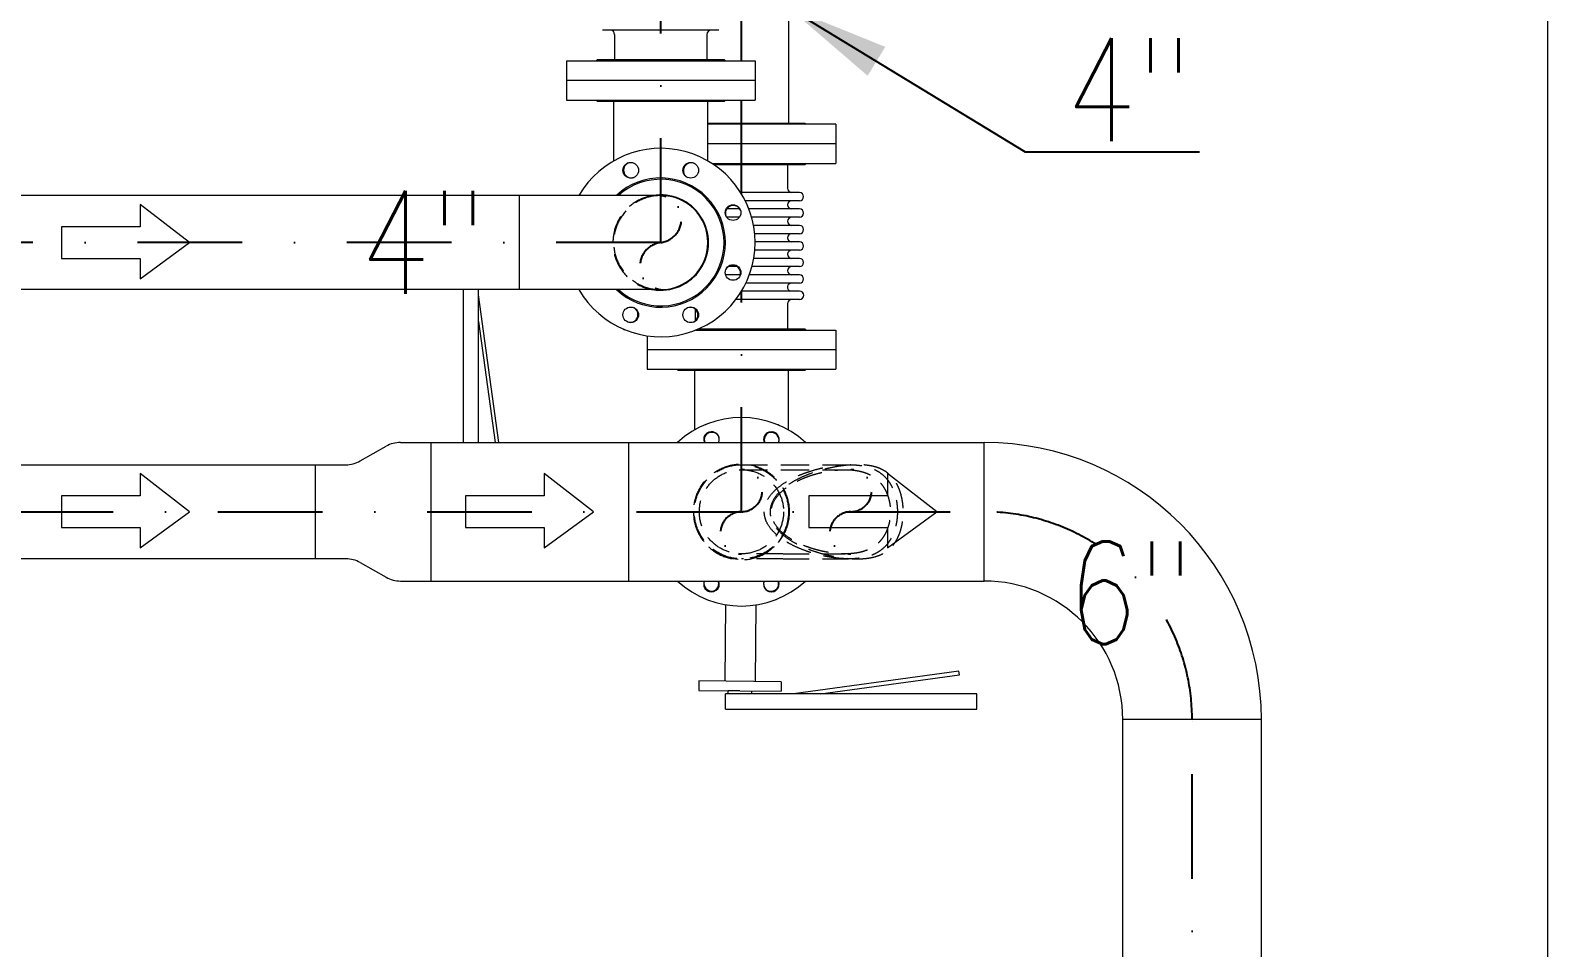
# Model space of a CAD drawing. Header units: millimetres. Extents: x -312439 to 477422, y -331570 to 212570.
# Drawn here: x 350536 to 352379, y 204459 to 205573 of the extents above; entities that cross this region are included whole.
import ezdxf

# ---------------------------------------------------------------- set-up
doc = ezdxf.new("R2010")
doc.units = ezdxf.units.MM
doc.linetypes.add('DASHDOT', pattern=[25.4, 12.7, -6.35, 0, -6.35])
doc.linetypes.add('HIDDEN', pattern=[9.525, 6.35, -3.175])
doc.layers.add('ARCONDTEXTO', color=4, linetype='Continuous')
doc.layers.add('TEXTO FORMATO', color=4, linetype='Continuous')
doc.styles.add('ROMAND', font='ROMAND.SHX')
doc.styles.add('ROMANS', font='romans.shx', dxfattribs={"height": 187.5})
doc.dimstyles.new('1-50 (MILIMETRO)', dxfattribs={"dimscale": 0, "dimtxt": 125, "dimasz": 125, "dimexe": 100, "dimexo": 100, "dimgap": 50, "dimtad": 0, "dimdec": 0, "dimzin": 0, "dimdsep": 46, "dimtxsty": 'ROMAND', "dimcen": -390, "dimclrd": 1, "dimclre": 1, "dimclrt": 3, "dimadec": 0, "dimazin": 0, "dimtfac": 1, "dimtdec": 0, "dimtix": 1, "dimtmove": 2, "dimatfit": 2, "dimfxl": 1, "dimtvp": 1, "dimtolj": 1, "dimtzin": 0, "dimarcsym": 0})

msp = doc.modelspace()

# ---------------------------------------------------------------- linework, layer by layer
at = {"color": 1, "linetype": 'Continuous', "lineweight": 0}
for p, q in [((352378.512, 209494.437, 0), (352378.512, 200628.55, 0)), ((350669.716, 205361.847, 0), (350669.716, 205334.725, 0)), ((350729.794, 205315.547, 0), (350669.716, 205361.847, 0)), ((350574.396, 205334.725, 0), (350574.396, 205296.37, 0)), ((350669.716, 205334.725, 0), (350574.396, 205334.725, 0)), ((350669.716, 205271.693, 0), (350729.794, 205315.547, 0)), ((350574.396, 205296.37, 0), (350669.716, 205296.37, 0)), ((350669.716, 205296.37, 0), (350669.716, 205271.693, 0))]:
    msp.add_line(p, q, dxfattribs=at)
at = {"color": 6, "linetype": 'DASHDOT', "ltscale": 10}
for p, q in [((351301.752, 205315.547, 0), (351301.752, 205786.197, 0)), ((351399.752, 205536.197, 0), (351399.752, 205738.597, 0)), ((351399.752, 205374.761, 0), (351399.752, 205488.597, 0)), ((351301.752, 205315.547, 0), (342374.347, 205315.547, 0)), ((351399.752, 204988.547, 0), (351399.752, 205256.334, 0)), ((346698.383, 204988.547, 0), (351694.384, 204988.547, 0)), ((351946.834, 200223.058, 0), (351946.834, 204736.097, 0))]:
    msp.add_line(p, q, dxfattribs=at)
at = {"color": 5, "linetype": 'Continuous', "lineweight": 0}
for p, q in [((351456.902, 205736.689, 0), (351456.902, 205460.797, 0)), ((351372.258, 205573.374, 0), (351231.245, 205573.374, 0)), ((351245.752, 205568.374, 0), (351245.752, 205537.797, 0)), ((351357.752, 205568.374, 0), (351357.752, 205537.797, 0)), ((351224.852, 205537.797, 0), (351223.252, 205536.197, 0)), ((351224.852, 205537.797, 0), (351378.652, 205537.797, 0)), ((351378.652, 205537.797, 0), (351380.252, 205536.197, 0)), ((351187.252, 205536.197, 0), (351416.252, 205536.197, 0)), ((351187.252, 205536.197, 0), (351187.252, 205488.597, 0)), ((351416.252, 205536.197, 0), (351416.252, 205488.597, 0)), ((351416.252, 205512.397, 0), (351187.252, 205512.397, 0)), ((351187.252, 205488.597, 0), (351416.252, 205488.597, 0)), ((351224.852, 205486.997, 0), (351223.252, 205488.597, 0)), ((351378.652, 205486.997, 0), (351224.852, 205486.997, 0)), ((351244.602, 205486.997, 0), (351244.602, 205414.765, 0)), ((351358.902, 205414.765, 0), (351358.902, 205486.997, 0)), ((351378.652, 205486.997, 0), (351380.252, 205488.597, 0)), ((351358.902, 205460.797, 0), (351476.652, 205460.797, 0)), ((351514.252, 205459.197, 0), (351358.902, 205459.197, 0)), ((351476.652, 205460.797, 0), (351478.252, 205459.197, 0)), ((351514.252, 205459.197, 0), (351514.252, 205411.597, 0)), ((351514.252, 205435.397, 0), (351358.902, 205435.397, 0)), ((351364.079, 205411.597, 0), (351514.252, 205411.597, 0)), ((351476.652, 205409.997, 0), (351366.478, 205409.997, 0)), ((351455.752, 205409.997, 0), (351455.752, 205381.374, 0)), ((351476.652, 205409.997, 0), (351478.252, 205411.597, 0)), ((351301.752, 205372.697, 0), (346841.366, 205372.697, 0)), ((351130.302, 205258.397, 0), (351130.302, 205372.697, 0)), ((351470.258, 205376.374, 0), (351398.758, 205376.374, 0)), ((351397.759, 205356.374, 0), (351381.91, 205356.374, 0)), ((351470.258, 205366.374, 0), (351404.352, 205366.374, 0)), ((351470.258, 205356.374, 0), (351408.726, 205356.374, 0)), ((351397.246, 205346.374, 0), (351381.794, 205346.374, 0)), ((351470.258, 205346.374, 0), (351412.024, 205346.374, 0)), ((351470.258, 205336.374, 0), (351414.342, 205336.374, 0)), ((351358.902, 205315.547, 0), (351358.902, 205325.441, 0)), ((351359.746, 205316.374, 0), (351358.902, 205316.374, 0)), ((351470.258, 205326.374, 0), (351415.739, 205326.374, 0)), ((351470.258, 205316.374, 0), (351416.249, 205316.374, 0)), ((351359.022, 205306.374, 0), (351358.161, 205306.374, 0)), ((351470.258, 205306.374, 0), (351415.884, 205306.374, 0)), ((351351.881, 205286.374, 0), (351350.895, 205286.374, 0)), ((351356.491, 205296.374, 0), (351355.59, 205296.374, 0)), ((351394.406, 205286.374, 0), (351383.994, 205286.374, 0)), ((351470.258, 205286.374, 0), (351412.473, 205286.374, 0)), ((351470.258, 205296.374, 0), (351414.635, 205296.374, 0)), ((351332.509, 205266.374, 0), (351330.875, 205266.374, 0)), ((351344.524, 205276.374, 0), (351343.364, 205276.374, 0)), ((351398.475, 205276.374, 0), (351380.448, 205276.374, 0)), ((351470.258, 205266.374, 0), (351405.155, 205266.374, 0)), ((351470.258, 205276.374, 0), (351409.342, 205276.374, 0)), ((351301.752, 205258.397, 0), (346841.366, 205258.397, 0)), ((351062.057, 205258.397, 0), (351062.057, 205072.697, 0)), ((351080.568, 205072.697, 0), (351080.568, 205258.397, 0)), ((351105.13, 205072.697, 0), (351080.568, 205252.199, 0)), ((351470.258, 205246.374, 0), (351392.995, 205246.374, 0)), ((351470.258, 205256.613, 0), (351399.92, 205256.613, 0)), ((351343.752, 205234.474, 0), (351343.752, 205220.455, 0)), ((351455.752, 205241.374, 0), (351455.752, 205210.797, 0)), ((351080.568, 205219.733, 0), (351100.688, 205072.697, 0)), ((351344.223, 205209.197, 0), (351514.252, 205209.197, 0)), ((351347.987, 205210.797, 0), (351476.652, 205210.797, 0)), ((351476.652, 205210.797, 0), (351478.252, 205209.197, 0)), ((351514.252, 205209.197, 0), (351514.252, 205161.597, 0)), ((351285.252, 205202.242, 0), (351285.252, 205161.597, 0)), ((351514.252, 205185.397, 0), (351285.252, 205185.397, 0)), ((351285.252, 205161.597, 0), (351514.252, 205161.597, 0)), ((351322.852, 205159.997, 0), (351321.252, 205161.597, 0)), ((351476.652, 205159.997, 0), (351322.852, 205159.997, 0)), ((351342.602, 205159.997, 0), (351342.602, 205087.765, 0)), ((351456.902, 205087.765, 0), (351456.902, 205159.997, 0)), ((351476.652, 205159.997, 0), (351478.252, 205161.597, 0)), ((350936.855, 205050.264, 0), (350968.418, 205068.13, 0)), ((350985.757, 205072.697, 0), (351694.384, 205072.697, 0)), ((351022.486, 205072.697, 0), (351022.486, 204904.397, 0)), ((351262.62, 205072.697, 0), (351262.62, 204904.397, 0)), ((351694.384, 204904.397, 0), (351694.384, 205072.697, 0)), ((346698.383, 205045.697, 0), (350919.515, 205045.697, 0)), ((350882.786, 204931.397, 0), (350882.786, 205045.697, 0)), ((351576.953, 205034.847, 0), (351576.953, 205007.725, 0)), ((351637.031, 204988.547, 0), (351576.953, 205034.847, 0)), ((351481.633, 205007.725, 0), (351481.633, 204969.37, 0)), ((351576.953, 205007.725, 0), (351481.633, 205007.725, 0)), ((351576.953, 204944.693, 0), (351637.031, 204988.547, 0)), ((351481.633, 204969.37, 0), (351576.953, 204969.37, 0)), ((351576.953, 204969.37, 0), (351576.953, 204944.693, 0)), ((350919.515, 204931.397, 0), (346698.383, 204931.397, 0)), ((350936.855, 204926.83, 0), (350968.418, 204908.964, 0)), ((350985.757, 204904.397, 0), (351694.384, 204904.397, 0)), ((351380.303, 204875.711, 0), (351379.493, 204782.715, 0)), ((351417.399, 204875.415, 0), (351416.588, 204782.391, 0)), ((351348.042, 204782.989, 0), (351347.94, 204771.324, 0)), ((351448.038, 204782.117, 0), (351348.042, 204782.989, 0)), ((351448.038, 204782.117, 0), (351447.937, 204770.453, 0)), ((351663.81, 204794.828, 0), (351463.1, 204767.363, 0)), ((351495.566, 204767.363, 0), (351664.407, 204790.467, 0)), ((351664.407, 204790.467, 0), (351663.81, 204794.828, 0)), ((351347.94, 204771.324, 0), (351447.937, 204770.453, 0)), ((351685.439, 204767.363, 0), (351380.439, 204767.363, 0)), ((351380.439, 204748.853, 0), (351380.439, 204767.363, 0)), ((351397.939, 204770.889, 0), (351383.612, 204770.889, 0)), ((351383.612, 204767.363, 0), (351383.612, 204770.889, 0)), ((351412.265, 204767.363, 0), (351412.265, 204770.764, 0)), ((351685.439, 204748.853, 0), (351685.439, 204767.363, 0)), ((351380.439, 204748.853, 0), (351685.439, 204748.853, 0)), ((352030.984, 204736.097, 0), (351862.684, 204736.097, 0)), ((351862.684, 200628.55, 0), (351862.684, 204736.097, 0)), ((352030.984, 200628.55, 0), (352030.984, 204736.097, 0))]:
    msp.add_line(p, q, dxfattribs=at)
at = {"color": 1, "linetype": 'HIDDEN', "lineweight": 0, "ltscale": 5}
for p, q in [((351399.752, 205045.697, 0), (351449.968, 205045.697, 0)), ((351399.752, 205039.677, 0), (351449.968, 205039.677, 0)), ((351450.363, 205045.697, 0), (351530.655, 205045.697, 0)), ((351450.363, 205039.677, 0), (351525.586, 205039.677, 0)), ((351449.968, 204937.417, 0), (351399.752, 204937.417, 0)), ((351449.968, 204931.397, 0), (351399.752, 204931.397, 0)), ((351450.363, 204937.417, 0), (351525.586, 204937.417, 0)), ((351450.363, 204931.397, 0), (351530.655, 204931.397, 0))]:
    msp.add_line(p, q, dxfattribs=at)
at = {"color": 4, "linetype": 'Continuous', "lineweight": 0}
for p, q in [((350669.716, 205034.847, 0), (350669.716, 205007.725, 0)), ((350729.794, 204988.547, 0), (350669.716, 205034.847, 0)), ((351160.074, 205034.847, 0), (351160.074, 205007.725, 0)), ((351220.152, 204988.547, 0), (351160.074, 205034.847, 0)), ((350574.396, 205007.725, 0), (350574.396, 204969.37, 0)), ((350669.716, 205007.725, 0), (350574.396, 205007.725, 0)), ((351064.755, 205007.725, 0), (351064.755, 204969.37, 0)), ((351160.074, 205007.725, 0), (351064.755, 205007.725, 0)), ((350669.716, 204944.693, 0), (350729.794, 204988.547, 0)), ((351160.074, 204944.693, 0), (351220.152, 204988.547, 0)), ((350574.396, 204969.37, 0), (350669.716, 204969.37, 0)), ((350669.716, 204969.37, 0), (350669.716, 204944.693, 0)), ((351064.755, 204969.37, 0), (351160.074, 204969.37, 0)), ((351160.074, 204969.37, 0), (351160.074, 204944.693, 0))]:
    msp.add_line(p, q, dxfattribs=at)
at = {"color": 5, "linetype": 'Continuous', "lineweight": 0}
for centre in [(351265.397, 205403.316, 0), (351338.107, 205403.316, 0), (351389.52, 205351.902, 0), (351389.52, 205279.192, 0), (351265.397, 205227.779, 0), (351338.107, 205227.779, 0)]:
    msp.add_circle(centre, 9.5, dxfattribs=at)
at = {"color": 1, "linetype": 'HIDDEN', "lineweight": 0, "ltscale": 5}
for radius in [58, 57.15, 51.13]:
    msp.add_circle((351399.752, 204988.547, 0), radius, dxfattribs=at)
at = {"color": 5, "linetype": 'Continuous', "lineweight": 0}
for centre, radius, start, end in [((351240.752, 205568.374, 0), 5, 0, 90), ((351362.752, 205568.374, 0), 5, 90, 180), ((351301.752, 205315.547, 0), 114.5, 209.942236, 150.057744), ((351266.164, 205403.63, 0), 9.5, 114.750786, 289.749214), ((351266.164, 205403.63, 0), 19.522, 109.038291, 114.961709), ((351338.871, 205402.995, 0), 9.5, 69.750786, 244.749235), ((351338.871, 205402.995, 0), 19.522, 64.038291, 69.961709), ((351301.752, 205315.547, 0), 78.5, 226.721117, 133.278846), ((351301.752, 205315.547, 0), 76.9, 228.002408, 131.997598), ((351301.752, 205315.547, 0), 58, 260.178792, 99.821205), ((351301.752, 205315.547, 0), 57.15, 270, 90), ((351460.752, 205381.374, 0), 5, 180, 270), ((351470.258, 205371.374, 0), 5, 270, 90), ((351389.834, 205351.135, 0), 9.5, 24.750786, 199.749187), ((351389.834, 205351.135, 0), 19.522, 19.038291, 24.961709), ((351460.752, 205361.374, 0), 5, 90, 270), ((351470.258, 205351.374, 0), 5, 270, 90), ((351460.752, 205341.374, 0), 5, 90, 270), ((351470.258, 205331.374, 0), 5, 270, 90), ((351460.752, 205321.374, 0), 5, 90, 270), ((351470.258, 205311.374, 0), 5, 270, 90), ((351460.752, 205301.374, 0), 5, 90, 270), ((351389.2, 205278.428, 0), 9.5, 339.750786, 154.749179), ((351460.752, 205281.374, 0), 5, 90, 270), ((351470.258, 205291.374, 0), 5, 270, 90), ((351389.2, 205278.428, 0), 19.522, 334.038291, 339.961709), ((351460.626, 205261.374, 0), 5.002, 91.437939, 252.170603), ((351470.258, 205271.374, 0), 5, 270, 90), ((351460.752, 205241.374, 0), 5, 90, 180), ((351470.258, 205251.494, 0), 5.119, 270, 90), ((351264.632, 205228.099, 0), 9.5, 249.750786, 64.749214), ((351337.339, 205227.465, 0), 9.5, 294.750786, 109.749189), ((351264.632, 205228.099, 0), 19.522, 244.038291, 249.961709), ((351337.339, 205227.465, 0), 19.522, 289.038291, 294.961709), ((351399.752, 204988.547, 0), 114.5, 47.301682, 132.698318), ((351364.164, 205076.63, 0), 19.522, 109.038291, 114.961709), ((351363.397, 205076.316, 0), 9.5, 337.610522, 202.389474), ((351364.164, 205076.63, 0), 9.5, 114.750786, 204.452827), ((351363.901, 205075.098, 0), 9.889, 46.446377, 151.373861), ((351363.33, 205076.288, 0), 9.5, 337.790554, 109.553301), ((351436.107, 205076.316, 0), 9.5, 337.610522, 202.389474), ((351436.871, 205075.995, 0), 9.5, 69.750786, 200.313322), ((351435.602, 205075.098, 0), 9.889, 1.446377, 106.373861), ((351436.04, 205076.343, 0), 9.5, 337.430586, 64.553301), ((351436.871, 205075.995, 0), 19.522, 64.038291, 69.961709), ((350985.757, 205037.497, 0), 35.2, 90, 119.511499), ((351694.384, 204736.097, 0), 336.6, 0, 90), ((350919.515, 205080.897, 0), 35.2, 270, 299.511499), ((350919.515, 204896.197, 0), 35.2, 60.488501, 90), ((350985.757, 204939.597, 0), 35.2, 240.488501, 270), ((351399.752, 204988.547, 0), 114.5, 227.301682, 312.698318), ((351363.397, 204900.779, 0), 9.5, 157.610522, 22.389454), ((351363.463, 204900.751, 0), 9.5, 157.430586, 244.553301), ((351363.901, 204901.996, 0), 9.889, 181.446377, 286.373861), ((351362.632, 204901.099, 0), 9.5, 249.750786, 20.313327), ((351436.107, 204900.779, 0), 9.5, 157.610522, 22.389454), ((351436.173, 204900.806, 0), 9.5, 157.790554, 289.553301), ((351435.602, 204901.996, 0), 9.889, 226.446377, 331.373861), ((351435.339, 204900.465, 0), 9.5, 294.750786, 24.452821), ((351694.384, 204736.097, 0), 168.3, 0, 90), ((351362.632, 204901.099, 0), 19.521, 244.033681, 249.966158), ((351435.339, 204900.465, 0), 19.522, 289.038291, 294.961709)]:
    msp.add_arc(centre, radius, start, end, dxfattribs=at)
at = {"color": 1, "linetype": 'HIDDEN', "lineweight": 0, "ltscale": 5}
for centre, radius, start, end in [((351301.752, 205315.547, 0), 58, 99.821208, 260.178792), ((351301.752, 205315.547, 0), 57.15, 90, 270), ((351399.752, 204988.547, 0), 58.291, 180, 0)]:
    msp.add_arc(centre, radius, start, end, dxfattribs=at)
at = {"color": 6, "linetype": 'DASHDOT', "ltscale": 3}
for centre, radius, start, end in [((351298.197, 205344.122, 0), 28.795, 277.091698, 82.908302), ((351305.307, 205286.972, 0), 28.795, 97.091698, 262.908302), ((351399.604, 205014.112, 0), 25.565, 270.330174, 89.669826), ((351532.38, 205014.112, 0), 25.565, 270.330174, 89.669826), ((351399.899, 204962.982, 0), 25.565, 90.330174, 269.669826), ((351532.675, 204962.982, 0), 25.565, 90.330174, 269.669826)]:
    msp.add_arc(centre, radius, start, end, dxfattribs=at)
at = {"color": 6, "linetype": 'DASHDOT', "ltscale": 10}
msp.add_arc((351694.384, 204736.097, 0), 252.45, 0, 90, dxfattribs=at)
at = {"color": 1, "linetype": 'HIDDEN', "lineweight": 0, "ltscale": 5}
for points, knots in [([(351530.655, 204931.397, 0), (351532.733, 204931.397, 0), (351534.855, 204931.454, 0), (351539.132, 204931.712, 0), (351541.286, 204931.913, 0), (351545.569, 204932.489, 0), (351547.699, 204932.863, 0), (351551.879, 204933.809, 0), (351553.93, 204934.38, 0), (351557.903, 204935.733, 0), (351559.83, 204936.517, 0), (351563.523, 204938.301, 0), (351565.288, 204939.302, 0), (351568.626, 204941.508, 0), (351570.199, 204942.714, 0), (351573.137, 204945.302, 0), (351574.502, 204946.685, 0), (351576.85, 204949.394, 0), (351577.887, 204950.734, 0), (351579.837, 204953.566, 0), (351580.749, 204955.058, 0), (351582.438, 204958.169, 0), (351583.214, 204959.79, 0), (351584.623, 204963.135, 0), (351585.256, 204964.859, 0), (351586.375, 204968.382, 0), (351586.862, 204970.182, 0), (351587.69, 204973.826, 0), (351588.031, 204975.671, 0), (351588.571, 204979.372, 0), (351588.77, 204981.228, 0), (351589.031, 204984.915, 0), (351589.094, 204986.746, 0), (351589.094, 204990.348, 0), (351589.031, 204992.179, 0), (351588.77, 204995.867, 0), (351588.571, 204997.723, 0), (351588.031, 205001.423, 0), (351587.69, 205003.268, 0), (351586.862, 205006.913, 0), (351586.375, 205008.713, 0), (351585.256, 205012.235, 0), (351584.623, 205013.959, 0), (351583.214, 205017.304, 0), (351582.438, 205018.925, 0), (351580.749, 205022.037, 0), (351579.837, 205023.528, 0), (351577.887, 205026.36, 0), (351576.85, 205027.701, 0), (351574.502, 205030.409, 0), (351573.137, 205031.792, 0), (351570.199, 205034.381, 0), (351568.626, 205035.586, 0), (351565.288, 205037.792, 0), (351563.523, 205038.793, 0), (351559.83, 205040.577, 0), (351557.903, 205041.361, 0), (351553.93, 205042.714, 0), (351551.879, 205043.286, 0), (351547.699, 205044.231, 0), (351545.569, 205044.606, 0), (351541.286, 205045.181, 0), (351539.132, 205045.383, 0), (351534.855, 205045.64, 0), (351532.733, 205045.697, 0), (351527.363, 205045.697, 0), (351524.026, 205045.556, 0), (351517.3, 205045.027, 0), (351513.911, 205044.639, 0), (351507.118, 205043.642, 0), (351503.715, 205043.033, 0), (351496.932, 205041.608, 0), (351493.553, 205040.792, 0), (351486.862, 205038.963, 0), (351483.55, 205037.951, 0), (351477.038, 205035.733, 0), (351473.838, 205034.527, 0), (351467.595, 205031.926, 0), (351464.552, 205030.529, 0), (351458.671, 205027.542, 0), (351455.833, 205025.951, 0), (351449.957, 205022.279, 0), (351446.758, 205020.03, 0), (351440.741, 205015.009, 0), (351437.924, 205012.238, 0), (351433.093, 205006.22, 0), (351431.08, 205002.973, 0), (351428.965, 204997.788, 0), (351428.41, 204996.007, 0), (351427.652, 204992.349, 0), (351427.449, 204990.471, 0), (351427.449, 204986.623, 0), (351427.652, 204984.745, 0), (351428.41, 204981.087, 0), (351428.965, 204979.306, 0), (351431.08, 204974.122, 0), (351433.093, 204970.874, 0), (351437.924, 204964.856, 0), (351440.741, 204962.085, 0), (351446.758, 204957.065, 0), (351449.957, 204954.815, 0), (351455.833, 204951.143, 0), (351458.671, 204949.553, 0), (351464.552, 204946.565, 0), (351467.595, 204945.169, 0), (351473.838, 204942.567, 0), (351477.038, 204941.362, 0), (351483.55, 204939.144, 0), (351486.862, 204938.131, 0), (351493.553, 204936.302, 0), (351496.932, 204935.486, 0), (351503.715, 204934.062, 0), (351507.118, 204933.452, 0), (351513.911, 204932.455, 0), (351517.3, 204932.068, 0), (351524.026, 204931.539, 0), (351527.363, 204931.397, 0), (351530.655, 204931.397, 0)], [0, 0, 0, 0, 6.23412306, 6.23412306, 12.46824612, 12.46824612, 18.70236918, 18.70236918, 24.93649225, 24.93649225, 31.17061531, 31.17061531, 37.40473837, 37.40473837, 43.63886143, 43.63886143, 49.87298449, 49.87298449, 55.275467, 55.275467, 60.67794951, 60.67794951, 66.08043203, 66.08043203, 71.48291454, 71.48291454, 76.88539705, 76.88539705, 82.28787956, 82.28787956, 87.69036207, 87.69036207, 93.09284458, 93.09284458, 98.49532709, 98.49532709, 103.89780961, 103.89780961, 109.30029212, 109.30029212, 114.70277463, 114.70277463, 120.10525714, 120.10525714, 125.50773965, 125.50773965, 130.91022216, 130.91022216, 136.31270468, 136.31270468, 142.54682774, 142.54682774, 148.7809508, 148.7809508, 155.01507386, 155.01507386, 161.24919692, 161.24919692, 167.48331998, 167.48331998, 173.71744304, 173.71744304, 179.9515661, 179.9515661, 186.18568917, 186.18568917, 196.06222167, 196.06222167, 205.93875418, 205.93875418, 215.81528669, 215.81528669, 225.69181919, 225.69181919, 235.5683517, 235.5683517, 245.44488421, 245.44488421, 255.32141671, 255.32141671, 265.19794922, 265.19794922, 276.74082058, 276.74082058, 288.28369195, 288.28369195, 299.82656331, 299.82656331, 305.59799899, 305.59799899, 311.36943467, 311.36943467, 317.14087035, 317.14087035, 322.91230604, 322.91230604, 334.4551774, 334.4551774, 345.99804876, 345.99804876, 357.54092013, 357.54092013, 367.41745263, 367.41745263, 377.29398514, 377.29398514, 387.17051765, 387.17051765, 397.04705015, 397.04705015, 406.92358266, 406.92358266, 416.80011517, 416.80011517, 426.67664767, 426.67664767, 436.55318018, 436.55318018, 436.55318018, 436.55318018]), ([(351540.759, 204931.397, 0), (351537.349, 204931.397, 0), (351533.903, 204931.548, 0), (351526.965, 204932.099, 0), (351523.473, 204932.499, 0), (351516.477, 204933.518, 0), (351512.973, 204934.136, 0), (351505.988, 204935.577, 0), (351502.507, 204936.398, 0), (351495.61, 204938.237, 0), (351492.194, 204939.255, 0), (351485.474, 204941.481, 0), (351482.17, 204942.691, 0), (351475.717, 204945.304, 0), (351472.57, 204946.708, 0), (351466.482, 204949.717, 0), (351463.541, 204951.322, 0), (351457.528, 204954.986, 0), (351454.286, 204957.206, 0), (351448.177, 204962.168, 0), (351445.308, 204964.909, 0), (351440.376, 204970.877, 0), (351438.313, 204974.101, 0), (351436.133, 204979.271, 0), (351435.559, 204981.05, 0), (351434.772, 204984.717, 0), (351434.559, 204986.605, 0), (351434.559, 204990.49, 0), (351434.772, 204992.378, 0), (351435.559, 204996.044, 0), (351436.133, 204997.823, 0), (351438.313, 205002.993, 0), (351440.376, 205006.217, 0), (351445.308, 205012.185, 0), (351448.177, 205014.926, 0), (351454.286, 205019.888, 0), (351457.528, 205022.108, 0), (351463.541, 205025.772, 0), (351466.482, 205027.377, 0), (351472.57, 205030.386, 0), (351475.717, 205031.79, 0), (351482.17, 205034.404, 0), (351485.474, 205035.613, 0), (351492.194, 205037.84, 0), (351495.61, 205038.857, 0), (351502.507, 205040.696, 0), (351505.988, 205041.518, 0), (351512.973, 205042.958, 0), (351516.477, 205043.577, 0), (351523.473, 205044.595, 0), (351526.965, 205044.995, 0), (351533.903, 205045.546, 0), (351537.349, 205045.697, 0), (351542.804, 205045.697, 0), (351544.893, 205045.642, 0), (351549.092, 205045.389, 0), (351551.203, 205045.191, 0), (351555.387, 205044.622, 0), (351557.46, 205044.249, 0), (351561.509, 205043.305, 0), (351563.486, 205042.733, 0), (351567.291, 205041.376, 0), (351569.127, 205040.588, 0), (351572.622, 205038.794, 0), (351574.281, 205037.788, 0), (351577.402, 205035.574, 0), (351578.863, 205034.365, 0), (351581.578, 205031.778, 0), (351582.831, 205030.399, 0), (351584.991, 205027.693, 0), (351585.948, 205026.346, 0), (351587.744, 205023.503, 0), (351588.582, 205022.007, 0), (351590.13, 205018.89, 0), (351590.84, 205017.267, 0), (351592.127, 205013.921, 0), (351592.705, 205012.197, 0), (351593.726, 205008.677, 0), (351594.17, 205006.879, 0), (351594.925, 205003.239, 0), (351595.236, 205001.397, 0), (351595.727, 204997.703, 0), (351595.908, 204995.851, 0), (351596.147, 204992.171, 0), (351596.204, 204990.344, 0), (351596.204, 204986.75, 0), (351596.147, 204984.923, 0), (351595.908, 204981.243, 0), (351595.727, 204979.391, 0), (351595.236, 204975.697, 0), (351594.925, 204973.855, 0), (351594.17, 204970.216, 0), (351593.726, 204968.418, 0), (351592.705, 204964.897, 0), (351592.127, 204963.174, 0), (351590.84, 204959.827, 0), (351590.13, 204958.205, 0), (351588.582, 204955.087, 0), (351587.744, 204953.592, 0), (351585.948, 204950.749, 0), (351584.991, 204949.401, 0), (351582.831, 204946.695, 0), (351581.578, 204945.317, 0), (351578.863, 204942.729, 0), (351577.402, 204941.521, 0), (351574.281, 204939.306, 0), (351572.622, 204938.3, 0), (351569.127, 204936.506, 0), (351567.291, 204935.719, 0), (351563.486, 204934.361, 0), (351561.509, 204933.789, 0), (351557.46, 204932.845, 0), (351555.387, 204932.473, 0), (351551.203, 204931.903, 0), (351549.092, 204931.705, 0), (351544.893, 204931.452, 0), (351542.804, 204931.397, 0), (351540.759, 204931.397, 0)], [0, 0, 0, 0, 10.22781443, 10.22781443, 20.45562885, 20.45562885, 30.68344328, 30.68344328, 40.9112577, 40.9112577, 51.13907213, 51.13907213, 61.36688655, 61.36688655, 71.59470098, 71.59470098, 81.82251541, 81.82251541, 93.47832198, 93.47832198, 105.13412855, 105.13412855, 116.78993512, 116.78993512, 122.61783841, 122.61783841, 128.4457417, 128.4457417, 134.27364498, 134.27364498, 140.10154827, 140.10154827, 151.75735484, 151.75735484, 163.41316142, 163.41316142, 175.06896799, 175.06896799, 185.29678242, 185.29678242, 195.52459684, 195.52459684, 205.75241127, 205.75241127, 215.98022569, 215.98022569, 226.20804012, 226.20804012, 236.43585454, 236.43585454, 246.66366897, 246.66366897, 256.89148339, 256.89148339, 263.02844688, 263.02844688, 269.16541036, 269.16541036, 275.30237384, 275.30237384, 281.43933732, 281.43933732, 287.5763008, 287.5763008, 293.71326428, 293.71326428, 299.85022776, 299.85022776, 305.98719124, 305.98719124, 311.3778667, 311.3778667, 316.76854216, 316.76854216, 322.15921762, 322.15921762, 327.54989308, 327.54989308, 332.94056854, 332.94056854, 338.331244, 338.331244, 343.72191946, 343.72191946, 349.11259492, 349.11259492, 354.50327038, 354.50327038, 359.89394584, 359.89394584, 365.2846213, 365.2846213, 370.67529676, 370.67529676, 376.06597222, 376.06597222, 381.45664768, 381.45664768, 386.84732314, 386.84732314, 392.2379986, 392.2379986, 398.37496208, 398.37496208, 404.51192556, 404.51192556, 410.64888904, 410.64888904, 416.78585252, 416.78585252, 422.922816, 422.922816, 429.05977948, 429.05977948, 435.19674296, 435.19674296, 441.33370644, 441.33370644, 441.33370644, 441.33370644]), ([(351525.586, 205039.677, 0), (351522.741, 205039.677, 0), (351519.852, 205039.559, 0), (351514.021, 205039.105, 0), (351511.08, 205038.771, 0), (351505.183, 205037.902, 0), (351502.227, 205037.368, 0), (351496.338, 205036.112, 0), (351493.405, 205035.39, 0), (351487.599, 205033.768, 0), (351484.727, 205032.867, 0), (351479.084, 205030.893, 0), (351476.312, 205029.819, 0), (351470.91, 205027.502, 0), (351468.278, 205026.259, 0), (351463.198, 205023.601, 0), (351460.749, 205022.188, 0), (351455.618, 205018.89, 0), (351452.8, 205016.849, 0), (351447.515, 205012.299, 0), (351445.048, 205009.791, 0), (351440.834, 205004.357, 0), (351439.086, 205001.429, 0), (351436.651, 204995.227, 0), (351435.963, 204991.952, 0), (351435.963, 204985.142, 0), (351436.651, 204981.868, 0), (351439.086, 204975.665, 0), (351440.834, 204972.738, 0), (351445.048, 204967.304, 0), (351447.515, 204964.795, 0), (351452.8, 204960.246, 0), (351455.618, 204958.204, 0), (351460.749, 204954.907, 0), (351463.198, 204953.493, 0), (351468.278, 204950.836, 0), (351470.91, 204949.592, 0), (351476.312, 204947.275, 0), (351479.084, 204946.201, 0), (351484.727, 204944.227, 0), (351487.599, 204943.327, 0), (351493.405, 204941.704, 0), (351496.338, 204940.983, 0), (351502.227, 204939.727, 0), (351505.183, 204939.192, 0), (351511.08, 204938.324, 0), (351514.021, 204937.989, 0), (351519.852, 204937.536, 0), (351522.741, 204937.417, 0), (351527.509, 204937.417, 0), (351529.472, 204937.471, 0), (351533.434, 204937.716, 0), (351535.431, 204937.906, 0), (351539.412, 204938.446, 0), (351541.395, 204938.796, 0), (351545.299, 204939.676, 0), (351547.22, 204940.206, 0), (351550.957, 204941.458, 0), (351552.776, 204942.181, 0), (351556.276, 204943.826, 0), (351557.956, 204944.747, 0), (351561.147, 204946.778, 0), (351562.658, 204947.889, 0), (351565.49, 204950.277, 0), (351566.811, 204951.555, 0), (351569.04, 204954.01, 0), (351570.005, 204955.194, 0), (351571.825, 204957.694, 0), (351572.681, 204959.01, 0), (351574.268, 204961.756, 0), (351575.001, 204963.186, 0), (351576.332, 204966.137, 0), (351576.932, 204967.659, 0), (351577.993, 204970.766, 0), (351578.456, 204972.354, 0), (351579.243, 204975.568, 0), (351579.568, 204977.195, 0), (351580.082, 204980.459, 0), (351580.271, 204982.095, 0), (351580.52, 204985.346, 0), (351580.58, 204986.96, 0), (351580.58, 204990.134, 0), (351580.52, 204991.749, 0), (351580.271, 204994.999, 0), (351580.082, 204996.636, 0), (351579.568, 204999.899, 0), (351579.243, 205001.526, 0), (351578.456, 205004.741, 0), (351577.993, 205006.328, 0), (351576.932, 205009.436, 0), (351576.332, 205010.957, 0), (351575.001, 205013.908, 0), (351574.268, 205015.338, 0), (351572.681, 205018.085, 0), (351571.825, 205019.401, 0), (351570.005, 205021.9, 0), (351569.04, 205023.084, 0), (351566.811, 205025.54, 0), (351565.49, 205026.818, 0), (351562.658, 205029.206, 0), (351561.147, 205030.316, 0), (351557.956, 205032.347, 0), (351556.276, 205033.269, 0), (351552.776, 205034.913, 0), (351550.957, 205035.637, 0), (351547.22, 205036.889, 0), (351545.299, 205037.419, 0), (351541.395, 205038.299, 0), (351539.412, 205038.649, 0), (351535.431, 205039.189, 0), (351533.434, 205039.379, 0), (351529.472, 205039.623, 0), (351527.509, 205039.677, 0), (351525.586, 205039.677, 0)], [0, 0, 0, 0, 8.53572187, 8.53572187, 17.07144373, 17.07144373, 25.6071656, 25.6071656, 34.14288747, 34.14288747, 42.67860933, 42.67860933, 51.2143312, 51.2143312, 59.75005307, 59.75005307, 68.28577493, 68.28577493, 78.50008628, 78.50008628, 88.71439762, 88.71439762, 98.92870897, 98.92870897, 109.14302031, 109.14302031, 119.35733165, 119.35733165, 129.571643, 129.571643, 139.78595434, 139.78595434, 150.00026569, 150.00026569, 158.53598755, 158.53598755, 167.07170942, 167.07170942, 175.60743129, 175.60743129, 184.14315315, 184.14315315, 192.67887502, 192.67887502, 201.21459689, 201.21459689, 209.75031875, 209.75031875, 218.28604062, 218.28604062, 224.05312557, 224.05312557, 229.82021052, 229.82021052, 235.58729547, 235.58729547, 241.35438042, 241.35438042, 247.12146538, 247.12146538, 252.88855033, 252.88855033, 258.65563528, 258.65563528, 264.42272023, 264.42272023, 269.18420968, 269.18420968, 273.94569914, 273.94569914, 278.70718859, 278.70718859, 283.46867805, 283.46867805, 288.2301675, 288.2301675, 292.99165696, 292.99165696, 297.75314642, 297.75314642, 302.51463587, 302.51463587, 307.27612533, 307.27612533, 312.03761478, 312.03761478, 316.79910424, 316.79910424, 321.56059369, 321.56059369, 326.32208315, 326.32208315, 331.0835726, 331.0835726, 335.84506206, 335.84506206, 340.60655151, 340.60655151, 346.37363647, 346.37363647, 352.14072142, 352.14072142, 357.90780637, 357.90780637, 363.67489132, 363.67489132, 369.44197627, 369.44197627, 375.20906122, 375.20906122, 380.97614617, 380.97614617, 386.74323112, 386.74323112, 386.74323112, 386.74323112])]:
    msp.add_open_spline(points, degree=3, knots=knots, dxfattribs=at)

# ---------------------------------------------------------------- texts
at = {"layer": 'ARCONDTEXTO', "linetype": 'Continuous', "lineweight": -3, "style": 'ROMANS', "width": 0.8}
for s, p in [('4"', (351793.39, 205438.729, 0)), ('4"', (350936.316, 205253.31, 0)), ('6"', (351795.119, 204827.638, 0))]:
    msp.add_text(s, height=125, dxfattribs=at).set_placement(p)

# ---------------------------------------------------------------- leaders
at = {"layer": 'TEXTO FORMATO'}
msp.add_leader([(351456.902, 205600.791, 0), (351744.026, 205425.844, 0), (351955.967, 205425.844, 0)], dimstyle='1-50 (MILIMETRO)', override={"dimscale": 1}, dxfattribs=at)

doc.saveas('drawing.dxf')
